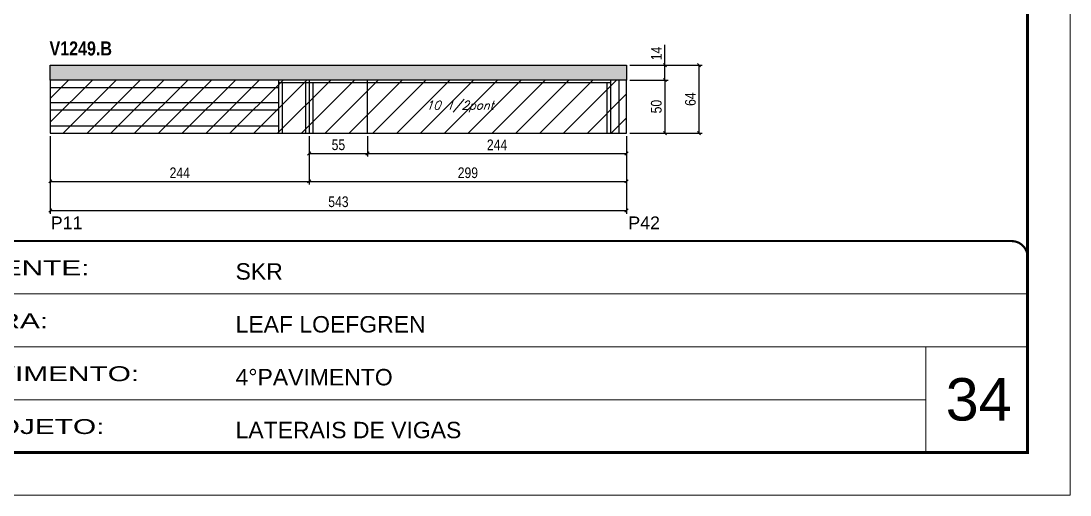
# Model space of a CAD drawing. Extents: x 3309 to 9563, y -2522 to 14608.
# Drawn here: x 5391 to 6379, y 4369 to 4816 of the extents above; entities that cross this region are included whole.
import ezdxf

# ---------------------------------------------------------------- set-up
doc = ezdxf.new("R2010")
doc.units = 0
doc.linetypes.add('CONTINUO', pattern=[0])
doc.linetypes.add('DASHED', pattern=[0.75, 0.5, -0.25])
for name, color, linetype in [('5', 5, 'Continuous'), ('COTA', 241, 'Continuous'), ('NOMENCLATURA', 7, 'Continuous'), ('Painéis', 200, 'Continuous'), ('SARR_2.2x7', 40, 'Continuous'), ('SARR_3.5x7', 81, 'Continuous'), ('texto', 7, 'Continuous')]:
    doc.layers.add(name, color=color, linetype=linetype)
for name, color, linetype, lineweight in [('CARIMBO', 255, 'Continuous', 9), ('Folhas', 255, 'Continuous', 9), ('Hachura', 251, 'Continuous', 9), ('SARRAFO DE PRESSAO', 251, 'DASHED', 9)]:
    doc.layers.add(name, color=color, linetype=linetype, lineweight=lineweight)
doc.styles.add('ARIAL', font='arial.ttf')
doc.styles.add('COTA TECNICA', font='techl___.ttf', dxfattribs={"height": 10})
doc.styles.add('Romans', font='romans.shx')
doc.styles.get("Standard").update_dxf_attribs({"font": 'arial.ttf'})
doc.styles.add('TECNICA', font='techb___.ttf', dxfattribs={"height": 10})
doc.styles.add('Tecnologia', font='')
doc.styles.get('Tecnologia').set_extended_font_data('Forgotten Futurist')
doc.dimstyles.new('PAINEL', dxfattribs={"dimtxt": 10, "dimasz": 3, "dimexe": 3, "dimexo": 3, "dimgap": 3, "dimtad": 1, "dimdec": 1, "dimzin": 12, "dimdsep": 46, "dimtxsty": 'COTA TECNICA', "dimblk1": 'OBLIQUE', "dimblk2": 'OBLIQUE', "dimsah": 1, "dimcen": 0.9, "dimclrd": 4, "dimclre": 4, "dimclrt": 240, "dimadec": 1, "dimazin": 3, "dimtfac": 1, "dimtdec": 1, "dimtmove": 0, "dimatfit": 3, "dimfxl": 1, "dimtolj": 1, "dimtzin": 12, "dimarcsym": 0})

# ---------------------------------------------------------------- blocks, each defined once
blk = doc.blocks.new('9999999999')
at = {"color": 30, "linetype": 'CONTINUO'}
for p, q in [((98564.56, 34379.64), (99583.98, 34379.64)), ((98564.56, 34329.83), (99487.98, 34329.83)), ((99583.98, 34329.83), (99487.98, 34329.83)), ((99487.98, 34329.83), (99487.98, 34230.21)), ((98564.56, 34280.02), (99487.98, 34280.02))]:
    blk.add_line(p, q, dxfattribs=at)
at = {"color": 30, "linetype": 'CONTINUO', "const_width": 2}
blk.add_lwpolyline([(99583.98, 34230.21), (99583.98, 34414.45, 0.414214), (99568.98, 34429.45), (98228.98, 34429.45, 0.414214), (98213.98, 34414.45), (98213.98, 34245.21, 0.414214), (98228.98, 34230.21), (99583.98, 34230.21)], format="xyb", dxfattribs=at)
at = {"layer": 'Folhas'}
blk.add_lwpolyline([(98138.98, 34190.21), (99623.98, 34190.21), (99623.98, 35240.21), (98138.98, 35240.21)], close=True, dxfattribs=at)
at = {"layer": 'Folhas', "color": 30, "const_width": 3}
blk.add_lwpolyline([(98213.98, 34230.21), (99583.98, 34230.21), (99583.98, 35200.21), (98213.98, 35200.21)], close=True, dxfattribs=at)
at = {"color": 7, "linetype": 'Continuous', "ltscale": 5, "style": 'ARIAL'}
for s, height, p in [('SKR', 15.483, (98837.68, 34393.13)), ('LEAF LOEFGREN', 15.4829, (98837.68, 34343.32)), ('4°PAVIMENTO', 15.4829, (98837.68, 34293.51)), ('LATERAIS DE VIGAS', 15.4829, (98837.68, 34243.7))]:
    blk.add_text(s, height=height, dxfattribs=at).set_placement(p)
at = {"layer": 'Folhas', "color": 7, "style": 'Tecnologia', "width": 1.5}
for s, p in [('CLIENTE:', (98573.65, 34397.17)), ('OBRA:', (98573.65, 34347.31)), ('PAVIMENTO:', (98573.65, 34297.5)), ('PROJETO:', (98573.65, 34247.69))]:
    blk.add_text(s, height=14, dxfattribs=at).set_placement(p)
blk = doc.blocks.new('_Oblique')
at = {"color": 0, "linetype": 'ByBlock', "lineweight": -2}
blk.add_line((-0.5, -0.5), (0.5, 0.5), dxfattribs=at)
blk = doc.blocks.new('*D784')
at = {"layer": 'COTA', "color": 4, "lineweight": -2, "transparency": 16777216}
for p, q in [((5418.46, 4707.21), (5418.46, 4634.26)), ((5961.46, 4707.21), (5961.46, 4634.26)), ((5418.46, 4637.26), (5961.46, 4637.26))]:
    blk.add_line(p, q, dxfattribs=at)
at = {"layer": 'Defpoints', "color": 0, "transparency": 16777216}
for p in [(5418.46, 4710.21), (5961.46, 4710.21), (5961.46, 4637.26)]:
    blk.add_point(p, dxfattribs=at)
at = {"layer": 'COTA', "color": 4, "lineweight": -2, "transparency": 16777216, "xscale": 3, "yscale": 3, "zscale": 3, "rotation": 180}
blk.add_blockref('_Oblique', (5418.46, 4637.26), dxfattribs=at)
at = {"layer": 'COTA', "color": 4, "lineweight": -2, "transparency": 16777216, "xscale": 3, "yscale": 3, "zscale": 3}
blk.add_blockref('_Oblique', (5961.46, 4637.26), dxfattribs=at)
at = {"layer": 'COTA', "color": 240, "transparency": 16777216, "insert": (5689.96, 4645.48), "char_height": 10, "attachment_point": 5, "style": 'COTA TECNICA'}
blk.add_mtext('\\A1;543', dxfattribs=at)
blk = doc.blocks.new('*D785')
at = {"layer": 'COTA', "color": 4, "lineweight": -2, "transparency": 16777216}
for p, q in [((5418.46, 4707.21), (5418.46, 4661.74)), ((5662.46, 4707.21), (5662.46, 4661.74)), ((5418.46, 4664.74), (5662.46, 4664.74))]:
    blk.add_line(p, q, dxfattribs=at)
at = {"layer": 'Defpoints', "color": 0, "transparency": 16777216}
for p in [(5418.46, 4710.21), (5662.46, 4710.21), (5662.46, 4664.74)]:
    blk.add_point(p, dxfattribs=at)
at = {"layer": 'COTA', "color": 4, "lineweight": -2, "transparency": 16777216, "xscale": 3, "yscale": 3, "zscale": 3, "rotation": 180}
blk.add_blockref('_Oblique', (5418.46, 4664.74), dxfattribs=at)
at = {"layer": 'COTA', "color": 4, "lineweight": -2, "transparency": 16777216, "xscale": 3, "yscale": 3, "zscale": 3}
blk.add_blockref('_Oblique', (5662.46, 4664.74), dxfattribs=at)
at = {"layer": 'COTA', "color": 240, "transparency": 16777216, "insert": (5540.46, 4672.82), "char_height": 10, "attachment_point": 5, "style": 'COTA TECNICA'}
blk.add_mtext('\\A1;244', dxfattribs=at)
blk = doc.blocks.new('*D786')
at = {"layer": 'COTA', "color": 4, "lineweight": -2, "transparency": 16777216}
for p, q in [((5662.46, 4707.21), (5662.46, 4661.74)), ((5961.46, 4707.21), (5961.46, 4661.74)), ((5662.46, 4664.74), (5961.46, 4664.74))]:
    blk.add_line(p, q, dxfattribs=at)
at = {"layer": 'Defpoints', "color": 0, "transparency": 16777216}
for p in [(5662.46, 4710.21), (5961.46, 4710.21), (5961.46, 4664.74)]:
    blk.add_point(p, dxfattribs=at)
at = {"layer": 'COTA', "color": 4, "lineweight": -2, "transparency": 16777216, "xscale": 3, "yscale": 3, "zscale": 3, "rotation": 180}
blk.add_blockref('_Oblique', (5662.46, 4664.74), dxfattribs=at)
at = {"layer": 'COTA', "color": 4, "lineweight": -2, "transparency": 16777216, "xscale": 3, "yscale": 3, "zscale": 3}
blk.add_blockref('_Oblique', (5961.46, 4664.74), dxfattribs=at)
at = {"layer": 'COTA', "color": 240, "transparency": 16777216, "insert": (5811.96, 4672.83), "char_height": 10, "attachment_point": 5, "style": 'COTA TECNICA'}
blk.add_mtext('\\A1;299', dxfattribs=at)
blk = doc.blocks.new('*D787')
at = {"layer": 'COTA', "color": 4, "lineweight": -2, "transparency": 16777216}
for p, q in [((5662.46, 4707.21), (5662.46, 4688.07)), ((5717.46, 4707.21), (5717.46, 4688.07)), ((5662.46, 4691.07), (5717.46, 4691.07))]:
    blk.add_line(p, q, dxfattribs=at)
at = {"layer": 'Defpoints', "color": 0, "transparency": 16777216}
for p in [(5662.46, 4710.21), (5717.46, 4710.21), (5717.46, 4691.07)]:
    blk.add_point(p, dxfattribs=at)
at = {"layer": 'COTA', "color": 4, "lineweight": -2, "transparency": 16777216, "xscale": 3, "yscale": 3, "zscale": 3, "rotation": 180}
blk.add_blockref('_Oblique', (5662.46, 4691.07), dxfattribs=at)
at = {"layer": 'COTA', "color": 4, "lineweight": -2, "transparency": 16777216, "xscale": 3, "yscale": 3, "zscale": 3}
blk.add_blockref('_Oblique', (5717.46, 4691.07), dxfattribs=at)
at = {"layer": 'COTA', "color": 240, "transparency": 16777216, "insert": (5689.96, 4699.18), "char_height": 10, "attachment_point": 5, "style": 'COTA TECNICA'}
blk.add_mtext('\\A1;55', dxfattribs=at)
blk = doc.blocks.new('*D788')
at = {"layer": 'COTA', "color": 4, "lineweight": -2, "transparency": 16777216}
for p, q in [((5717.46, 4707.21), (5717.46, 4688.07)), ((5961.46, 4707.21), (5961.46, 4688.07)), ((5717.46, 4691.07), (5961.46, 4691.07))]:
    blk.add_line(p, q, dxfattribs=at)
at = {"layer": 'Defpoints', "color": 0, "transparency": 16777216}
for p in [(5717.46, 4710.21), (5961.46, 4710.21), (5961.46, 4691.07)]:
    blk.add_point(p, dxfattribs=at)
at = {"layer": 'COTA', "color": 4, "lineweight": -2, "transparency": 16777216, "xscale": 3, "yscale": 3, "zscale": 3, "rotation": 180}
blk.add_blockref('_Oblique', (5717.46, 4691.07), dxfattribs=at)
at = {"layer": 'COTA', "color": 4, "lineweight": -2, "transparency": 16777216, "xscale": 3, "yscale": 3, "zscale": 3}
blk.add_blockref('_Oblique', (5961.46, 4691.07), dxfattribs=at)
at = {"layer": 'COTA', "color": 240, "transparency": 16777216, "insert": (5839.46, 4699.15), "char_height": 10, "attachment_point": 5, "style": 'COTA TECNICA'}
blk.add_mtext('\\A1;244', dxfattribs=at)
blk = doc.blocks.new('*D1177')
at = {"layer": 'COTA', "color": 4, "lineweight": -2, "transparency": 16777216}
for p, q in [((5964.46, 4760.21), (6000.66, 4760.21)), ((5997.66, 4760.21), (5997.66, 4710.21)), ((5964.46, 4710.21), (6000.66, 4710.21))]:
    blk.add_line(p, q, dxfattribs=at)
at = {"layer": 'Defpoints', "color": 0, "transparency": 16777216}
for p in [(5961.46, 4760.21), (5961.46, 4710.21), (5997.66, 4710.21)]:
    blk.add_point(p, dxfattribs=at)
at = {"layer": 'COTA', "color": 4, "lineweight": -2, "transparency": 16777216, "xscale": 3, "yscale": 3, "zscale": 3}
for p, rotation in [((5997.66, 4760.21), 90), ((5997.66, 4710.21), 270)]:
    blk.add_blockref('_Oblique', p, dxfattribs=dict(at, rotation=rotation))
at = {"layer": 'COTA', "color": 240, "transparency": 16777216, "insert": (5989.55, 4735.21), "char_height": 10, "attachment_point": 5, "rotation": 90, "style": 'COTA TECNICA'}
blk.add_mtext('\\A1;50', dxfattribs=at)
blk = doc.blocks.new('*D1178')
at = {"layer": 'COTA', "color": 4, "lineweight": -2, "transparency": 16777216}
for p, q in [((5997.66, 4774.21), (5997.66, 4793.33)), ((5964.46, 4774.21), (6000.66, 4774.21)), ((5997.66, 4760.21), (5997.66, 4774.21)), ((5964.46, 4760.21), (6000.66, 4760.21))]:
    blk.add_line(p, q, dxfattribs=at)
at = {"layer": 'Defpoints', "color": 0, "transparency": 16777216}
for p in [(5961.46, 4774.21), (5997.66, 4774.21), (5961.46, 4760.21)]:
    blk.add_point(p, dxfattribs=at)
at = {"layer": 'COTA', "color": 4, "lineweight": -2, "transparency": 16777216, "xscale": 3, "yscale": 3, "zscale": 3}
for p, rotation in [((5997.66, 4774.21), 90), ((5997.66, 4760.21), 270)]:
    blk.add_blockref('_Oblique', p, dxfattribs=dict(at, rotation=rotation))
at = {"layer": 'COTA', "color": 240, "transparency": 16777216, "insert": (5989.58, 4785.27), "char_height": 10, "attachment_point": 5, "rotation": 90, "style": 'COTA TECNICA'}
blk.add_mtext('\\A1;14', dxfattribs=at)
blk = doc.blocks.new('*D1179')
at = {"layer": 'COTA', "color": 4, "lineweight": -2, "transparency": 16777216}
for p, q in [((5964.46, 4774.21), (6032.8, 4774.21)), ((6029.8, 4710.21), (6029.8, 4774.21)), ((5964.46, 4710.21), (6032.8, 4710.21))]:
    blk.add_line(p, q, dxfattribs=at)
at = {"layer": 'Defpoints', "color": 0, "transparency": 16777216}
for p in [(5961.46, 4774.21), (6029.8, 4774.21), (5961.46, 4710.21)]:
    blk.add_point(p, dxfattribs=at)
at = {"layer": 'COTA', "color": 4, "lineweight": -2, "transparency": 16777216, "xscale": 3, "yscale": 3, "zscale": 3}
for p, rotation in [((6029.8, 4774.21), 90), ((6029.8, 4710.21), 270)]:
    blk.add_blockref('_Oblique', p, dxfattribs=dict(at, rotation=rotation))
at = {"layer": 'COTA', "color": 240, "transparency": 16777216, "insert": (6021.7, 4742.21), "char_height": 10, "attachment_point": 5, "rotation": 90, "style": 'COTA TECNICA'}
blk.add_mtext('\\A1;64', dxfattribs=at)

msp = doc.modelspace()

# ---------------------------------------------------------------- hatches: boundary and pattern name
at = {"layer": 'COTA'}
h = msp.add_hatch(dxfattribs=at)
h.set_pattern_fill('AR-CONC', color=256, scale=0.03)
h.set_pattern_definition([(50, (1592.889, -3.0954), (5.46554, -0.4781726), [0.5715, -6.2865]), (355, (1592.889, -3.0954), (-1.0573026, 5.7317054), [0.4572, -5.0292175]), (100.451445, (1593.3446, -3.135), (4.4082374, 5.2535326), [0.4857003, -5.3427073]), (46.1842, (1592.889, -1.5714), (8.132371, -1.26127), [0.85725, -9.42975]), (96.63556, (1593.567, -1.6765), (7.122124, 7.422784), [0.728551, -8.014068]), (351.18415, (1592.889, -1.571), (7.122124, 7.422784), [0.685799, -7.543792]), (21, (1593.651, -1.9524), (4.5484317, -3.067956), [0.5715, -6.2865]), (326, (1593.651, -1.9524), (1.854061, 5.525639), [0.4572, -5.0292]), (71.451445, (1594.03, -2.208), (6.4024926, 2.457683), [0.4857003, -5.342698]), (37.5, (1592.8892, -3.0954), (0.0926581, 2.53665117), [0, -4.96824, 0, -5.1054, 0, -5.04825]), (7.5, (1592.8892, -3.0954), (2.0045899, 3.0054172), [0, -2.91084, 0, -4.85394, 0, -1.92405]), (327.5, (1591.19, -3.0954), (4.06771786, -0.1718623), [0, -1.905, 0, -5.9436, 0, -7.8867]), (317.5, (1590.428, -3.0954), (4.4438754, 0.7627947), [0, -2.4765, 0, -3.94716, 0, -5.6007])])
h.paths.add_polyline_path([(5418.46, 4774.21), (5418.46, 4760.21), (5961.46, 4760.21), (5961.46, 4774.21)])
at = {"layer": 'Hachura', "linetype": 'ByBlock'}
h = msp.add_hatch(dxfattribs=at)
h.set_pattern_fill('ANSI31', color=256, scale=5)
h.set_pattern_definition([(45, (1592.889, -3.095), (-11.22532, 11.22532), [])])
h.paths.add_polyline_path([(5662.46, 4760.21), (5418.46, 4760.21), (5418.46, 4710.21), (5662.46, 4710.21)])
h.paths.add_polyline_path([(5717.46, 4760.21), (5662.46, 4760.21), (5662.46, 4710.21), (5717.46, 4710.21)])
h.paths.add_polyline_path([(5961.46, 4760.21), (5717.46, 4760.21), (5717.46, 4710.21), (5961.46, 4710.21)])

# ---------------------------------------------------------------- linework, layer by layer
at = {"layer": 'COTA'}
for p, q in [((5418.46, 4760.21), (5418.46, 4774.21)), ((5418.46, 4774.21), (5961.46, 4774.21)), ((5961.46, 4774.21), (5961.46, 4760.21))]:
    msp.add_line(p, q, dxfattribs=at)
at = {"layer": 'Painéis', "linetype": 'ByBlock'}
for p, q in [((5961.46, 4760.21), (5418.46, 4760.21)), ((5418.46, 4760.21), (5418.46, 4710.21)), ((5662.46, 4760.21), (5662.46, 4710.21)), ((5717.46, 4710.21), (5717.46, 4760.21)), ((5961.46, 4710.21), (5961.46, 4760.21)), ((5418.46, 4710.21), (5961.46, 4710.21))]:
    msp.add_line(p, q, dxfattribs=at)
at = {"layer": 'SARR_2.2x7', "linetype": 'Continuous'}
for p, q in [((5633.46, 4758.01), (5662.46, 4758.01)), ((5662.46, 4758.01), (5946.46, 4758.01)), ((5954.46, 4710.21), (5954.46, 4760.21)), ((5418.46, 4753.21), (5633.46, 4753.21)), ((5418.46, 4739.04), (5633.46, 4739.04)), ((5418.46, 4732.04), (5633.46, 4732.04)), ((5418.46, 4717.21), (5633.46, 4717.21))]:
    msp.add_line(p, q, dxfattribs=at)
at = {"layer": 'SARR_3.5x7'}
for p, q in [((5633.46, 4760.21), (5633.46, 4710.21)), ((5636.96, 4758.01), (5636.96, 4710.21)), ((5658.96, 4758.01), (5658.96, 4710.21)), ((5665.96, 4758.01), (5665.96, 4710.21)), ((5942.96, 4758.01), (5942.96, 4710.21)), ((5946.46, 4760.21), (5946.46, 4710.21))]:
    msp.add_line(p, q, dxfattribs=at)

# ---------------------------------------------------------------- block references
at = {"layer": 'SARRAFO DE PRESSAO', "color": 6, "linetype": 'ByBlock'}
msp.add_blockref('9999999999', (-93244.61, -29820.95), dxfattribs=at)

# ---------------------------------------------------------------- texts
at = {"layer": '5', "linetype": 'Continuous'}
for s, p in [('P11', (5418.94, 4619.69)), ('P42', (5963.14, 4619.69))]:
    msp.add_text(s, height=12, rotation=359.99996, dxfattribs=at).set_placement(p)
at = {"layer": 'CARIMBO', "style": 'ARIAL'}
msp.add_text('34', height=40, dxfattribs=at).set_placement((6262.23, 4439.4))
at = {"layer": 'NOMENCLATURA', "style": 'TECNICA'}
msp.add_text('V1249.B', height=13.2, dxfattribs=at).set_placement((5417.74, 4783.39))
at = {"layer": 'texto', "color": 2, "insert": (5804.46, 4735.21), "char_height": 8, "attachment_point": 5, "style": 'Romans'}
msp.add_mtext('{\\Q19;\\C256;10 1/2pont}', dxfattribs=at)

# ---------------------------------------------------------------- dimensions: what is measured, and where the dimension line sits
at = {"layer": 'COTA'}
for base, p1, p2, angle, picture, middle in [((5997.66, 4774.21), (5961.46, 4760.21), (5961.46, 4774.21), 90, '*D1178', (5989.58, 4785.27)), ((6029.8, 4774.21), (5961.46, 4710.21), (5961.46, 4774.21), 90, '*D1179', (6021.7, 4742.21)), ((5997.66, 4710.21), (5961.46, 4760.21), (5961.46, 4710.21), 90, '*D1177', (5989.55, 4735.21)), ((5961.46, 4637.26), (5418.46, 4710.21), (5961.46, 4710.21), 180, '*D784', (5689.96, 4645.48))]:
    dim = msp.add_linear_dim(base=base, p1=p1, p2=p2, angle=angle, dimstyle='PAINEL', dxfattribs=at)
    dim.commit()
    dim.dimension.update_dxf_attribs({"geometry": picture, "text_midpoint": middle})
for base, p1, p2, picture, middle in [((5662.46, 4664.74), (5418.46, 4710.21), (5662.46, 4710.21), '*D785', (5540.46, 4672.82)), ((5717.46, 4691.07), (5662.46, 4710.21), (5717.46, 4710.21), '*D787', (5689.96, 4699.18))]:
    dim = msp.add_linear_dim(base=base, p1=p1, p2=p2, dimstyle='PAINEL', dxfattribs=at)
    dim.commit()
    dim.dimension.update_dxf_attribs({"geometry": picture, "text_midpoint": middle})
for base, p1, picture, middle in [((5961.46, 4664.74), (5662.46, 4710.21), '*D786', (5811.96, 4672.83)), ((5961.46, 4691.07), (5717.46, 4710.21), '*D788', (5839.46, 4699.15))]:
    dim = msp.add_linear_dim(base=base, p1=p1, p2=(5961.46, 4710.21), dimstyle='PAINEL', override={"dimtmove": 1}, dxfattribs=at)
    dim.commit()
    dim.dimension.update_dxf_attribs({"geometry": picture, "text_midpoint": middle})

doc.saveas('drawing.dxf')
